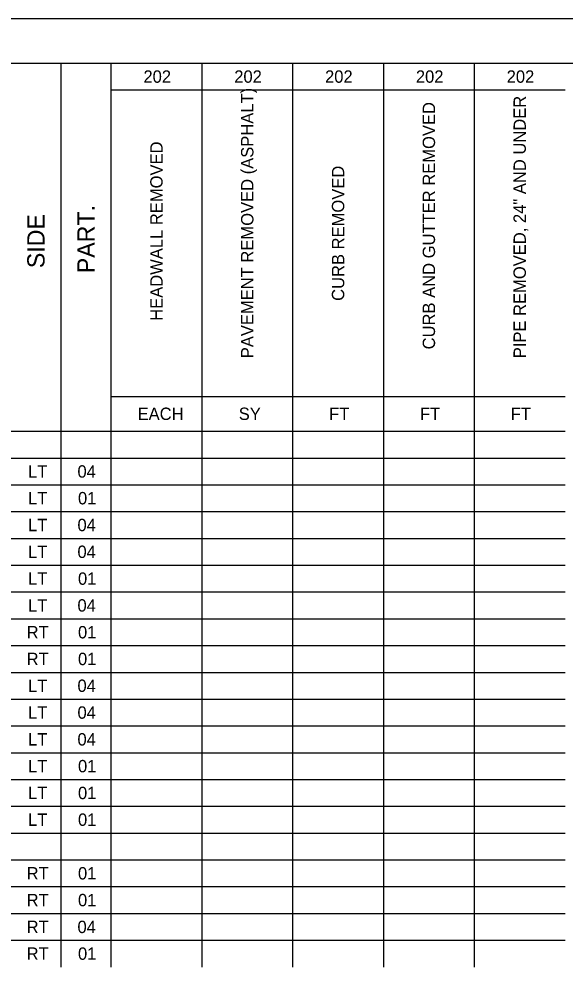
# Model space of a CAD drawing. Extents: x 0 to 34, y 0 to 22.
# Drawn here: x 9.36 to 15.54, y 11.28 to 22 of the extents above; entities that cross this region are included whole.
import ezdxf

# ---------------------------------------------------------------- set-up
doc = ezdxf.new("R2010")
doc.units = 0
for name, color, linetype in [('Default', 7, 'Continuous'), ('SH_Border', 7, 'Continuous'), ('SH_Cut_Line', 7, 'Continuous')]:
    doc.layers.add(name, color=color, linetype=linetype)

msp = doc.modelspace()

# ---------------------------------------------------------------- linework, layer by layer
at = {"layer": 'Default'}
for p, q in [((7.319, 21.5), (9.834, 21.5)), ((9.834, 21.5), (10.4, 21.5)), ((9.834, 21.5), (9.834, 21.197)), ((10.4, 21.5), (12.454, 21.5)), ((10.4, 21.5), (10.4, 21.197)), ((11.427, 21.5), (11.427, 21.197)), ((12.454, 21.5), (13.481, 21.5)), ((12.454, 21.5), (12.454, 21.197)), ((13.481, 21.5), (14.508, 21.5)), ((13.481, 21.5), (13.481, 21.197)), ((14.508, 21.5), (15.535, 21.5)), ((14.508, 21.5), (14.508, 21.197)), ((9.834, 21.197), (9.834, 20.921)), ((10.4, 21.197), (12.454, 21.197)), ((10.4, 21.197), (10.4, 20.921)), ((11.427, 21.197), (11.427, 20.921)), ((12.454, 21.197), (13.481, 21.197)), ((12.454, 21.197), (12.454, 20.921)), ((13.481, 21.197), (14.508, 21.197)), ((13.481, 21.197), (13.481, 20.921)), ((14.508, 21.197), (15.535, 21.197)), ((14.508, 21.197), (14.508, 20.921)), ((9.834, 20.921), (9.834, 20.631)), ((10.4, 20.921), (10.4, 20.631)), ((11.427, 20.921), (11.427, 20.631)), ((12.454, 20.921), (12.454, 20.631)), ((13.481, 20.921), (13.481, 20.631)), ((14.508, 20.921), (14.508, 20.631)), ((9.834, 20.631), (9.834, 20.341)), ((10.4, 20.631), (10.4, 20.341)), ((11.427, 20.631), (11.427, 20.341)), ((12.454, 20.631), (12.454, 20.341)), ((13.481, 20.631), (13.481, 20.341)), ((14.508, 20.631), (14.508, 20.341)), ((9.834, 20.341), (9.834, 20.052)), ((10.4, 20.341), (10.4, 20.052)), ((11.427, 20.341), (11.427, 20.052)), ((12.454, 20.341), (12.454, 20.052)), ((13.481, 20.341), (13.481, 20.052)), ((14.508, 20.341), (14.508, 20.052)), ((9.834, 20.052), (9.834, 19.762)), ((10.4, 20.052), (10.4, 19.762)), ((11.427, 20.052), (11.427, 19.762)), ((12.454, 20.052), (12.454, 19.762)), ((13.481, 20.052), (13.481, 19.762)), ((14.508, 20.052), (14.508, 19.762)), ((9.834, 19.762), (9.834, 19.472)), ((10.4, 19.762), (10.4, 19.472)), ((11.427, 19.762), (11.427, 19.472)), ((12.454, 19.762), (12.454, 19.472)), ((13.481, 19.762), (13.481, 19.472)), ((14.508, 19.762), (14.508, 19.472)), ((9.834, 19.472), (9.834, 19.183)), ((10.4, 19.472), (10.4, 19.183)), ((11.427, 19.472), (11.427, 19.183)), ((12.454, 19.472), (12.454, 19.183)), ((13.481, 19.472), (13.481, 19.183)), ((14.508, 19.472), (14.508, 19.183)), ((9.834, 19.183), (9.834, 18.893)), ((10.4, 19.183), (10.4, 18.893)), ((11.427, 19.183), (11.427, 18.893)), ((12.454, 19.183), (12.454, 18.893)), ((13.481, 19.183), (13.481, 18.893)), ((14.508, 19.183), (14.508, 18.893)), ((9.834, 18.893), (9.834, 18.603)), ((10.4, 18.893), (10.4, 18.603)), ((11.427, 18.893), (11.427, 18.603)), ((12.454, 18.893), (12.454, 18.603)), ((13.481, 18.893), (13.481, 18.603)), ((14.508, 18.893), (14.508, 18.603)), ((9.834, 18.603), (9.834, 18.314)), ((10.4, 18.603), (10.4, 18.314)), ((11.427, 18.603), (11.427, 18.314)), ((12.454, 18.603), (12.454, 18.314)), ((13.481, 18.603), (13.481, 18.314)), ((14.508, 18.603), (14.508, 18.314)), ((9.834, 18.314), (9.834, 18.024)), ((10.4, 18.314), (10.4, 18.024)), ((11.427, 18.314), (11.427, 18.024)), ((12.454, 18.314), (12.454, 18.024)), ((13.481, 18.314), (13.481, 18.024)), ((14.508, 18.314), (14.508, 18.024)), ((9.834, 18.024), (9.834, 17.734)), ((10.4, 18.024), (10.4, 17.734)), ((11.427, 18.024), (11.427, 17.734)), ((12.454, 18.024), (12.454, 17.734)), ((13.481, 18.024), (13.481, 17.734)), ((14.508, 18.024), (14.508, 17.734)), ((9.834, 17.734), (9.834, 17.037)), ((10.4, 17.734), (12.454, 17.734)), ((10.4, 17.734), (10.4, 17.037)), ((11.427, 17.734), (11.427, 17.037)), ((12.454, 17.734), (13.481, 17.734)), ((12.454, 17.734), (12.454, 17.037)), ((13.481, 17.734), (14.508, 17.734)), ((13.481, 17.734), (13.481, 17.037)), ((14.508, 17.734), (15.535, 17.734)), ((14.508, 17.734), (14.508, 17.037)), ((7.319, 17.339), (9.834, 17.339)), ((9.834, 17.339), (10.4, 17.339)), ((10.4, 17.339), (12.454, 17.339)), ((12.454, 17.339), (13.481, 17.339)), ((13.481, 17.339), (14.508, 17.339)), ((14.508, 17.339), (15.535, 17.339)), ((7.319, 17.037), (9.834, 17.037)), ((9.834, 17.037), (10.4, 17.037)), ((9.834, 17.037), (9.834, 16.734)), ((10.4, 17.037), (12.454, 17.037)), ((10.4, 17.037), (10.4, 16.734)), ((11.427, 17.037), (11.427, 16.734)), ((12.454, 17.037), (13.481, 17.037)), ((12.454, 17.037), (12.454, 16.734)), ((13.481, 17.037), (14.508, 17.037)), ((13.481, 17.037), (13.481, 16.734)), ((14.508, 17.037), (15.535, 17.037)), ((14.508, 17.037), (14.508, 16.734)), ((7.319, 16.734), (9.834, 16.734)), ((9.834, 16.734), (10.4, 16.734)), ((9.834, 16.734), (9.834, 16.431)), ((10.4, 16.734), (12.454, 16.734)), ((10.4, 16.734), (10.4, 16.431)), ((11.427, 16.734), (11.427, 16.431)), ((12.454, 16.734), (13.481, 16.734)), ((12.454, 16.734), (12.454, 16.431)), ((13.481, 16.734), (14.508, 16.734)), ((13.481, 16.734), (13.481, 16.431)), ((14.508, 16.734), (15.535, 16.734)), ((14.508, 16.734), (14.508, 16.431)), ((7.319, 16.431), (9.834, 16.431)), ((9.834, 16.431), (10.4, 16.431)), ((9.834, 16.431), (9.834, 16.128)), ((10.4, 16.431), (12.454, 16.431)), ((10.4, 16.431), (10.4, 16.128)), ((11.427, 16.431), (11.427, 16.128)), ((12.454, 16.431), (13.481, 16.431)), ((12.454, 16.431), (12.454, 16.128)), ((13.481, 16.431), (14.508, 16.431)), ((13.481, 16.431), (13.481, 16.128)), ((14.508, 16.431), (15.535, 16.431)), ((14.508, 16.431), (14.508, 16.128)), ((7.319, 16.128), (9.834, 16.128)), ((9.834, 16.128), (10.4, 16.128)), ((9.834, 16.128), (9.834, 15.825)), ((10.4, 16.128), (12.454, 16.128)), ((10.4, 16.128), (10.4, 15.825)), ((11.427, 16.128), (11.427, 15.825)), ((12.454, 16.128), (13.481, 16.128)), ((12.454, 16.128), (12.454, 15.825)), ((13.481, 16.128), (14.508, 16.128)), ((13.481, 16.128), (13.481, 15.825)), ((14.508, 16.128), (15.535, 16.128)), ((14.508, 16.128), (14.508, 15.825)), ((7.319, 15.825), (9.834, 15.825)), ((9.834, 15.825), (10.4, 15.825)), ((9.834, 15.825), (9.834, 15.523)), ((10.4, 15.825), (12.454, 15.825)), ((10.4, 15.825), (10.4, 15.523)), ((11.427, 15.825), (11.427, 15.523)), ((12.454, 15.825), (13.481, 15.825)), ((12.454, 15.825), (12.454, 15.523)), ((13.481, 15.825), (14.508, 15.825)), ((13.481, 15.825), (13.481, 15.523)), ((14.508, 15.825), (15.535, 15.825)), ((14.508, 15.825), (14.508, 15.523)), ((7.319, 15.523), (9.834, 15.523)), ((9.834, 15.523), (10.4, 15.523)), ((9.834, 15.523), (9.834, 15.22)), ((10.4, 15.523), (12.454, 15.523)), ((10.4, 15.523), (10.4, 15.22)), ((11.427, 15.523), (11.427, 15.22)), ((12.454, 15.523), (13.481, 15.523)), ((12.454, 15.523), (12.454, 15.22)), ((13.481, 15.523), (14.508, 15.523)), ((13.481, 15.523), (13.481, 15.22)), ((14.508, 15.523), (15.535, 15.523)), ((14.508, 15.523), (14.508, 15.22)), ((7.319, 15.22), (9.834, 15.22)), ((9.834, 15.22), (10.4, 15.22)), ((9.834, 15.22), (9.834, 14.917)), ((10.4, 15.22), (12.454, 15.22)), ((10.4, 15.22), (10.4, 14.917)), ((11.427, 15.22), (11.427, 14.917)), ((12.454, 15.22), (13.481, 15.22)), ((12.454, 15.22), (12.454, 14.917)), ((13.481, 15.22), (14.508, 15.22)), ((13.481, 15.22), (13.481, 14.917)), ((14.508, 15.22), (15.535, 15.22)), ((14.508, 15.22), (14.508, 14.917)), ((7.319, 14.917), (9.834, 14.917)), ((9.834, 14.917), (10.4, 14.917)), ((9.834, 14.917), (9.834, 14.614)), ((10.4, 14.917), (12.454, 14.917)), ((10.4, 14.917), (10.4, 14.614)), ((11.427, 14.917), (11.427, 14.614)), ((12.454, 14.917), (13.481, 14.917)), ((12.454, 14.917), (12.454, 14.614)), ((13.481, 14.917), (14.508, 14.917)), ((13.481, 14.917), (13.481, 14.614)), ((14.508, 14.917), (15.535, 14.917)), ((14.508, 14.917), (14.508, 14.614)), ((7.319, 14.614), (9.834, 14.614)), ((9.834, 14.614), (10.4, 14.614)), ((9.834, 14.614), (9.834, 14.311)), ((10.4, 14.614), (12.454, 14.614)), ((10.4, 14.614), (10.4, 14.311)), ((11.427, 14.614), (11.427, 14.311)), ((12.454, 14.614), (13.481, 14.614)), ((12.454, 14.614), (12.454, 14.311)), ((13.481, 14.614), (14.508, 14.614)), ((13.481, 14.614), (13.481, 14.311)), ((14.508, 14.614), (15.535, 14.614)), ((14.508, 14.614), (14.508, 14.311)), ((7.319, 14.311), (9.834, 14.311)), ((9.834, 14.311), (10.4, 14.311)), ((9.834, 14.311), (9.834, 14.008)), ((10.4, 14.311), (12.454, 14.311)), ((10.4, 14.311), (10.4, 14.008)), ((11.427, 14.311), (11.427, 14.008)), ((12.454, 14.311), (13.481, 14.311)), ((12.454, 14.311), (12.454, 14.008)), ((13.481, 14.311), (14.508, 14.311)), ((13.481, 14.311), (13.481, 14.008)), ((14.508, 14.311), (15.535, 14.311)), ((14.508, 14.311), (14.508, 14.008)), ((7.319, 14.008), (9.834, 14.008)), ((9.834, 14.008), (10.4, 14.008)), ((9.834, 14.008), (9.834, 13.706)), ((10.4, 14.008), (12.454, 14.008)), ((10.4, 14.008), (10.4, 13.706)), ((11.427, 14.008), (11.427, 13.706)), ((12.454, 14.008), (13.481, 14.008)), ((12.454, 14.008), (12.454, 13.706)), ((13.481, 14.008), (14.508, 14.008)), ((13.481, 14.008), (13.481, 13.706)), ((14.508, 14.008), (15.535, 14.008)), ((14.508, 14.008), (14.508, 13.706)), ((7.319, 13.706), (9.834, 13.706)), ((9.834, 13.706), (10.4, 13.706)), ((9.834, 13.706), (9.834, 13.403)), ((10.4, 13.706), (12.454, 13.706)), ((10.4, 13.706), (10.4, 13.403)), ((11.427, 13.706), (11.427, 13.403)), ((12.454, 13.706), (13.481, 13.706)), ((12.454, 13.706), (12.454, 13.403)), ((13.481, 13.706), (14.508, 13.706)), ((13.481, 13.706), (13.481, 13.403)), ((14.508, 13.706), (15.535, 13.706)), ((14.508, 13.706), (14.508, 13.403)), ((7.319, 13.403), (9.834, 13.403)), ((9.834, 13.403), (10.4, 13.403)), ((9.834, 13.403), (9.834, 13.1)), ((10.4, 13.403), (12.454, 13.403)), ((10.4, 13.403), (10.4, 13.1)), ((11.427, 13.403), (11.427, 13.1)), ((12.454, 13.403), (13.481, 13.403)), ((12.454, 13.403), (12.454, 13.1)), ((13.481, 13.403), (14.508, 13.403)), ((13.481, 13.403), (13.481, 13.1)), ((14.508, 13.403), (15.535, 13.403)), ((14.508, 13.403), (14.508, 13.1)), ((7.319, 13.1), (9.834, 13.1)), ((9.834, 13.1), (10.4, 13.1)), ((9.834, 13.1), (9.834, 12.797)), ((10.4, 13.1), (12.454, 13.1)), ((10.4, 13.1), (10.4, 12.797)), ((11.427, 13.1), (11.427, 12.797)), ((12.454, 13.1), (13.481, 13.1)), ((12.454, 13.1), (12.454, 12.797)), ((13.481, 13.1), (14.508, 13.1)), ((13.481, 13.1), (13.481, 12.797)), ((14.508, 13.1), (15.535, 13.1)), ((14.508, 13.1), (14.508, 12.797)), ((7.319, 12.797), (9.834, 12.797)), ((9.834, 12.797), (10.4, 12.797)), ((9.834, 12.797), (9.834, 12.494)), ((10.4, 12.797), (12.454, 12.797)), ((10.4, 12.797), (10.4, 12.494)), ((11.427, 12.797), (11.427, 12.494)), ((12.454, 12.797), (13.481, 12.797)), ((12.454, 12.797), (12.454, 12.494)), ((13.481, 12.797), (14.508, 12.797)), ((13.481, 12.797), (13.481, 12.494)), ((14.508, 12.797), (15.535, 12.797)), ((14.508, 12.797), (14.508, 12.494)), ((7.319, 12.494), (9.834, 12.494)), ((9.834, 12.494), (10.4, 12.494)), ((9.834, 12.494), (9.834, 12.192)), ((10.4, 12.494), (12.454, 12.494)), ((10.4, 12.494), (10.4, 12.192)), ((11.427, 12.494), (11.427, 12.192)), ((12.454, 12.494), (13.481, 12.494)), ((12.454, 12.494), (12.454, 12.192)), ((13.481, 12.494), (14.508, 12.494)), ((13.481, 12.494), (13.481, 12.192)), ((14.508, 12.494), (15.535, 12.494)), ((14.508, 12.494), (14.508, 12.192)), ((7.319, 12.192), (9.834, 12.192)), ((9.834, 12.192), (10.4, 12.192)), ((9.834, 12.192), (9.834, 11.889)), ((10.4, 12.192), (12.454, 12.192)), ((10.4, 12.192), (10.4, 11.889)), ((11.427, 12.192), (11.427, 11.889)), ((12.454, 12.192), (13.481, 12.192)), ((12.454, 12.192), (12.454, 11.889)), ((13.481, 12.192), (14.508, 12.192)), ((13.481, 12.192), (13.481, 11.889)), ((14.508, 12.192), (15.535, 12.192)), ((14.508, 12.192), (14.508, 11.889)), ((7.319, 11.889), (9.834, 11.889)), ((9.834, 11.889), (10.4, 11.889)), ((9.834, 11.889), (9.834, 11.586)), ((10.4, 11.889), (12.454, 11.889)), ((10.4, 11.889), (10.4, 11.586)), ((11.427, 11.889), (11.427, 11.586)), ((12.454, 11.889), (13.481, 11.889)), ((12.454, 11.889), (12.454, 11.586)), ((13.481, 11.889), (14.508, 11.889)), ((13.481, 11.889), (13.481, 11.586)), ((14.508, 11.889), (15.535, 11.889)), ((14.508, 11.889), (14.508, 11.586)), ((7.319, 11.586), (9.834, 11.586)), ((9.834, 11.586), (10.4, 11.586)), ((9.834, 11.586), (9.834, 11.283)), ((10.4, 11.586), (12.454, 11.586)), ((10.4, 11.586), (10.4, 11.283)), ((11.427, 11.586), (11.427, 11.283)), ((12.454, 11.586), (13.481, 11.586)), ((12.454, 11.586), (12.454, 11.283)), ((13.481, 11.586), (14.508, 11.586)), ((13.481, 11.586), (13.481, 11.283)), ((14.508, 11.586), (15.535, 11.586)), ((14.508, 11.586), (14.508, 11.283))]:
    msp.add_line(p, q, dxfattribs=at)
at = {"layer": 'SH_Border'}
msp.add_lwpolyline([(1.5, 21.5), (33.5, 21.5), (33.5, 0.5), (1.5, 0.5)], close=True, dxfattribs=at)
at = {"layer": 'SH_Cut_Line'}
msp.add_lwpolyline([(0, 0), (34, 0), (34, 22), (0, 22)], close=True, dxfattribs=at)

# ---------------------------------------------------------------- texts
at = {"layer": 'Default'}
for s, p in [('202', (10.767, 21.279)), ('202', (11.794, 21.279)), ('202', (12.821, 21.279)), ('202', (13.848, 21.279)), ('202', (14.875, 21.279)), ('EACH', (10.701, 17.467)), ('SY', (11.845, 17.467)), ('FT', (12.867, 17.467)), ('FT', (13.894, 17.467)), ('FT', (14.921, 17.467)), ('LT', (9.462, 16.815)), ('04', (10.021, 16.815)), ('LT', (9.462, 16.513)), ('01', (10.027, 16.513)), ('LT', (9.462, 16.21)), ('04', (10.021, 16.21)), ('LT', (9.462, 15.907)), ('04', (10.021, 15.907)), ('LT', (9.462, 15.604)), ('01', (10.027, 15.604)), ('LT', (9.462, 15.301)), ('04', (10.021, 15.301)), ('RT', (9.446, 14.998)), ('01', (10.027, 14.998)), ('RT', (9.446, 14.696)), ('01', (10.027, 14.696)), ('LT', (9.462, 14.393)), ('04', (10.021, 14.393)), ('LT', (9.462, 14.09)), ('04', (10.021, 14.09)), ('LT', (9.462, 13.787)), ('04', (10.021, 13.787)), ('LT', (9.462, 13.484)), ('01', (10.027, 13.484)), ('LT', (9.462, 13.181)), ('01', (10.027, 13.181)), ('LT', (9.462, 12.879)), ('01', (10.027, 12.879)), ('RT', (9.446, 12.273)), ('01', (10.027, 12.273)), ('01', (10.027, 11.97)), ('RT', (9.446, 11.97)), ('RT', (9.446, 11.667)), ('04', (10.021, 11.667)), ('RT', (9.446, 11.365)), ('01', (10.027, 11.365))]:
    msp.add_text(s, height=0.1399, dxfattribs=at).set_placement(p)
for s, height, p in [('PAVEMENT REMOVED (ASPHALT)', 0.13989, (12.011, 18.165)), ('PIPE REMOVED, 24" AND UNDER', 0.13989, (15.092, 18.165)), ('CURB AND GUTTER REMOVED', 0.13989, (14.065, 18.265)), ('HEADWALL REMOVED', 0.13989, (10.984, 18.588)), ('CURB REMOVED', 0.13989, (13.038, 18.813)), ('PART.', 0.1958, (10.215, 19.126)), ('SIDE', 0.1958, (9.649, 19.183))]:
    msp.add_text(s, height=height, rotation=90, dxfattribs=at).set_placement(p)

doc.saveas('drawing.dxf')
